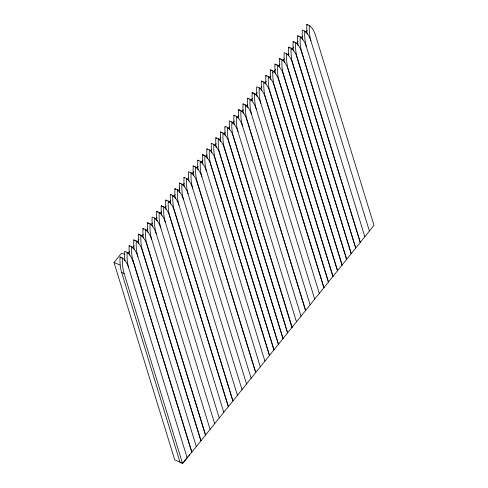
<?xml version="1.0" encoding="UTF-8"?>
<svg xmlns="http://www.w3.org/2000/svg" width="488" height="488" viewBox="0 0 488 488"><rect width="100%" height="100%" fill="white"/><g stroke="black" fill="none" stroke-linecap="round" stroke-linejoin="round"><path stroke-width="0.73" d="M172.764 196.841L172.746 198.268A51.313 25.175 -67.4 0 0 174.423 210.883L232.904 400.977L174.436 210.95A51.734 25.388 -67.4 0 0 169.556 202.252L168.238 201.08L165.755 200.043L165.688 202.929A51.252 25.144 -67.4 0 0 166.109 209.657M200.202 162.681L200.184 164.102A51.313 25.175 -67.4 0 0 201.861 176.723L260.311 366.848M224.938 127.758L224.919 129.18A51.313 25.175 -67.4 0 0 225.34 135.908M254.59 94.971L254.571 96.392A51.313 25.175 -67.4 0 0 256.249 109.013L314.705 299.132M272.774 72.328L272.755 73.749A51.313 25.175 -67.4 0 0 273.835 84.125L332.914 276.458M187.172 457.915L128.692 267.82A51.746 25.388 -67.4 0 0 123.83 259.177L122.512 258.006L120.03 256.975L119.963 259.86A51.313 25.175 -67.4 0 0 121.64 272.475L180.121 462.569L182.603 463.6L373.979 225.34L315.516 35.301A51.734 25.388 -67.4 0 0 310.636 26.602L309.319 25.431L306.836 24.4L306.769 27.285A51.313 25.175 -67.4 0 0 307.19 34.008M122.512 258.006L122.445 260.891A51.313 25.175 -67.4 0 0 124.123 273.512L182.603 463.6M124.952 260.897A51.313 25.175 -67.4 0 1 124.531 254.169L124.599 251.289L127.081 252.32L127.014 255.206A51.313 25.175 -67.4 0 0 128.692 267.82M137.848 256.505A51.734 25.388 -67.4 0 0 132.968 247.806L131.65 246.635L129.167 245.598L129.1 248.484A51.313 25.175 -67.4 0 0 129.521 255.212M131.65 246.635L131.583 249.514A51.313 25.175 -67.4 0 0 132.407 258.707L191.741 452.224M200.904 440.816L142.441 250.783A51.734 25.388 -67.4 0 0 137.561 242.085L136.243 240.913L133.761 239.882L133.694 242.762A51.313 25.175 -67.4 0 0 134.115 249.49M136.243 240.913L136.176 243.799A51.313 25.175 -67.4 0 0 137.854 256.413L196.31 446.538M143.307 238.046A51.313 25.175 -67.4 0 1 142.886 231.318L142.953 228.439L145.436 229.47L145.369 232.355A51.313 25.175 -67.4 0 0 147.047 244.97L205.527 435.064L147.059 245.037A51.734 25.388 -67.4 0 0 142.179 236.338L140.861 235.167L138.379 234.13L138.311 237.016A51.313 25.175 -67.4 0 0 138.732 243.744M140.861 235.167L140.794 238.046A51.313 25.175 -67.4 0 0 142.472 250.667L200.952 440.755M156.233 233.612L155.879 232.544A51.734 25.388 -67.4 0 0 151.353 224.913L150.036 223.742L147.553 222.711L147.486 225.596A51.313 25.175 -67.4 0 0 147.907 232.319M150.036 223.742L149.969 226.627A51.313 25.175 -67.4 0 0 151.646 239.248L210.096 429.373M152.463 226.645A51.313 25.175 -67.4 0 1 152.042 219.917L152.11 217.038L154.592 218.069L154.525 220.954A51.313 25.175 -67.4 0 0 155.886 232.465L214.683 423.663M165.347 222.266L164.993 221.198A51.734 25.388 -67.4 0 0 160.467 213.567L159.149 212.396L156.666 211.365L156.599 214.244A51.313 25.175 -67.4 0 0 157.02 220.972M159.149 212.396L159.082 215.281A51.313 25.175 -67.4 0 0 160.442 226.792L219.24 417.99M228.366 406.626L169.171 214.494A51.734 25.388 -67.4 0 0 165.023 207.894L163.712 206.723L161.223 205.686L161.156 208.571A51.313 25.175 -67.4 0 0 161.577 215.299M163.712 206.723L163.639 209.602A51.313 25.175 -67.4 0 0 164.999 221.119L223.797 412.311M168.238 201.08L168.171 203.96A51.252 25.144 -67.4 0 0 169.525 215.458L228.329 406.669M179.011 205.253L178.663 204.185A51.734 25.388 -67.4 0 0 174.131 196.554L172.813 195.383L170.33 194.352L170.263 197.231A51.313 25.175 -67.4 0 0 170.684 203.96M172.764 196.835L172.813 195.383M242.005 389.644L183.214 198.512A51.734 25.388 -67.4 0 0 178.687 190.881L177.37 189.71L174.887 188.679L174.82 191.558A51.313 25.175 -67.4 0 0 175.241 198.287M177.37 189.71L177.303 192.595A51.313 25.175 -67.4 0 0 178.663 204.112L237.461 395.304M246.556 383.977L187.758 192.858A51.734 25.388 -67.4 0 0 183.232 185.226L181.914 184.055L179.431 183.018L179.364 185.904A51.313 25.175 -67.4 0 0 179.785 192.632M181.914 184.055L181.847 186.934A51.313 25.175 -67.4 0 0 183.207 198.451L183.525 199.555M251.125 378.285L192.315 187.185A51.734 25.388 -67.4 0 0 187.788 179.554L186.471 178.382L183.988 177.351L183.915 180.231A51.313 25.175 -67.4 0 0 184.336 186.959M186.471 178.382L186.398 181.268A51.313 25.175 -67.4 0 0 187.764 192.784L188.081 193.889M188.905 181.274A51.313 25.175 -67.4 0 1 188.484 174.551L188.551 171.666L191.034 172.697L190.967 175.582A51.313 25.175 -67.4 0 0 192.327 187.099L192.644 188.203M201.849 176.815A51.734 25.388 -67.4 0 0 196.975 168.116L195.657 166.945L193.175 165.914L193.102 168.793A51.313 25.175 -67.4 0 0 193.523 175.521M195.657 166.945L195.584 169.83A51.313 25.175 -67.4 0 0 197.268 182.445L255.749 372.539M206.448 171.093A51.734 25.388 -67.4 0 0 201.568 162.394L200.251 161.223L197.768 160.186L197.701 163.071A51.313 25.175 -67.4 0 0 198.122 169.8M200.202 162.675L200.251 161.223M269.522 355.38L210.328 163.254A51.734 25.388 -67.4 0 0 206.186 156.648L204.869 155.477L202.386 154.446L202.313 157.325A51.313 25.175 -67.4 0 0 202.734 164.053M204.869 155.477L204.795 158.362A51.313 25.175 -67.4 0 0 206.479 170.977L264.911 361.126M273.994 349.823L214.793 157.691A51.734 25.388 -67.4 0 0 210.651 151.085L209.334 149.92L206.851 148.883L206.784 151.768A51.313 25.175 -67.4 0 0 207.205 158.49M209.334 149.92L209.267 152.799A51.313 25.175 -67.4 0 0 210.34 163.175L269.425 355.508M211.682 152.915A51.313 25.175 -67.4 0 1 211.261 146.186L211.334 143.301L213.817 144.338L213.75 147.217A51.313 25.175 -67.4 0 0 214.824 157.594L273.908 349.926M282.967 338.648L224.504 148.614A51.734 25.388 -67.4 0 0 219.624 139.916L218.307 138.744L215.824 137.714L215.757 140.593A51.313 25.175 -67.4 0 0 216.178 147.321M218.307 138.744L218.24 141.63A51.313 25.175 -67.4 0 0 219.313 152L278.398 344.339M287.615 332.859L228.421 140.727A51.734 25.388 -67.4 0 0 224.273 134.127L222.955 132.956L220.472 131.925L220.405 134.804A51.313 25.175 -67.4 0 0 220.826 141.532M222.955 132.956L222.888 135.841A51.313 25.175 -67.4 0 0 224.565 148.456L283.046 338.544M224.938 127.752L224.992 126.3L227.475 127.331L228.787 128.503A51.734 25.388 -67.4 0 1 232.52 134.121L292.129 327.235M227.475 127.331L227.402 130.217A51.313 25.175 -67.4 0 0 228.482 140.587L287.56 332.926M229.561 129.18A51.313 25.175 -67.4 0 1 229.293 123.738L229.36 120.859L231.843 121.89L231.776 124.776A51.313 25.175 -67.4 0 0 232.599 133.968L291.934 327.485M301.017 316.175L242.225 125.044A51.734 25.388 -67.4 0 0 237.699 117.413L236.381 116.242L233.898 115.211L233.831 118.09A51.313 25.175 -67.4 0 0 234.252 124.818M236.381 116.242L236.314 119.127A51.313 25.175 -67.4 0 0 237.674 130.638L296.472 321.836M305.586 310.49L246.769 119.383A51.734 25.388 -67.4 0 0 242.243 111.758L240.926 110.587L238.443 109.55L238.376 112.435A51.313 25.175 -67.4 0 0 238.644 117.876M240.926 110.587L240.859 113.466A51.313 25.175 -67.4 0 0 242.219 124.983L242.536 126.087M251.637 114.662L251.326 113.716A51.734 25.388 -67.4 0 0 246.8 106.085L245.482 104.914L243 103.883L242.926 106.762A51.313 25.175 -67.4 0 0 243.347 113.491M245.482 104.914L245.409 107.799A51.313 25.175 -67.4 0 0 246.775 119.31L305.567 310.508M256.243 109.098A51.734 25.388 -67.4 0 0 251.363 100.4L250.045 99.229L247.562 98.198L247.495 101.077A51.313 25.175 -67.4 0 0 247.916 107.805M250.045 99.229L249.978 102.114A51.313 25.175 -67.4 0 0 251.338 113.631L310.136 304.823M260.836 103.383A51.734 25.388 -67.4 0 0 255.956 94.684L254.638 93.513L252.156 92.476L252.089 95.361A51.313 25.175 -67.4 0 0 252.357 100.802M254.59 94.965L254.638 93.513M257.091 96.38A51.313 25.175 -67.4 0 1 256.67 89.658L256.737 86.772L259.219 87.809L259.152 90.689A51.313 25.175 -67.4 0 0 260.83 103.31L319.298 293.416M328.497 281.966L269.297 89.835A51.734 25.388 -67.4 0 0 265.155 83.228L263.837 82.057L261.354 81.026L261.287 83.912A51.313 25.175 -67.4 0 0 261.708 90.634M263.837 82.057L263.77 84.942A51.313 25.175 -67.4 0 0 265.448 97.563L323.928 287.652M332.962 276.403L273.768 84.272A51.734 25.388 -67.4 0 0 269.62 77.665L268.308 76.494L265.82 75.463L265.753 78.342A51.313 25.175 -67.4 0 0 266.021 83.79M268.308 76.494L268.235 79.379A51.313 25.175 -67.4 0 0 269.315 89.749L328.394 282.088M337.483 270.773L279.02 80.74A51.734 25.388 -67.4 0 0 274.14 72.041L272.829 70.87L270.346 69.833L270.273 72.718A51.313 25.175 -67.4 0 0 270.694 79.446M272.774 72.322L272.829 70.87M342.118 264.996L282.924 72.871A51.734 25.388 -67.4 0 0 278.782 66.264L277.465 65.093L274.982 64.062L274.909 66.941A51.313 25.175 -67.4 0 0 275.33 73.67M277.465 65.093L277.391 67.978A51.313 25.175 -67.4 0 0 279.075 80.593L337.556 270.688M346.59 259.439L288.127 69.4A51.734 25.388 -67.4 0 0 283.247 60.707L281.93 59.536L279.447 58.499L279.38 61.384A51.313 25.175 -67.4 0 0 279.648 66.825M281.93 59.536L281.863 62.415A51.313 25.175 -67.4 0 0 282.936 72.791L342.021 265.124M284.467 62.293A51.313 25.175 -67.4 0 1 284.046 55.565L284.12 52.686L286.602 53.717L286.529 56.602A51.313 25.175 -67.4 0 0 288.213 69.217L346.694 259.311M355.752 248.026L296.558 55.9A51.734 25.388 -67.4 0 0 292.41 49.294L291.092 48.123L288.609 47.092L288.542 49.971A51.313 25.175 -67.4 0 0 288.811 55.412M291.092 48.123L291.025 51.008A51.313 25.175 -67.4 0 0 292.105 61.378L351.183 253.717M298.046 45.39A51.313 25.175 -67.4 0 1 297.625 38.662L297.692 35.783L300.175 36.813L300.108 39.699A51.313 25.175 -67.4 0 0 301.785 52.32L360.266 242.408L301.798 52.381A51.734 25.388 -67.4 0 0 296.918 43.682L295.606 42.511L293.117 41.474L293.05 44.359A51.313 25.175 -67.4 0 0 293.471 51.087M295.606 42.511L295.533 45.39A51.313 25.175 -67.4 0 0 296.613 55.766L355.691 248.099M302.621 39.699A51.313 25.175 -67.4 0 1 302.2 32.97L302.267 30.085L304.75 31.122L304.683 34.001A51.313 25.175 -67.4 0 0 306.36 46.622L364.835 236.717M309.319 25.431L309.252 28.316A51.313 25.175 -67.4 0 0 310.929 40.937L369.41 231.025M181.365 462.642L174.741 459.885L114.021 262.526L121.585 253.113L124.897 254.492M127.99 253.382L129.424 251.607M132.278 248.044L134.182 245.671M137.043 242.115L138.946 239.742M141.807 236.186L143.234 234.405M146.095 230.848L147.522 229.067M150.859 224.913L152.286 223.138M155.623 218.984L157.051 217.209M159.905 213.646L161.339 211.865M164.669 207.717L166.103 205.936M168.958 202.38L170.385 200.599M173.722 196.451L175.149 194.669M178.01 191.113L179.913 188.74M182.774 185.178L184.202 183.403M187.063 179.84L188.49 178.065M191.827 173.911L193.73 171.538M196.591 167.982L198.018 166.201M201.349 162.046L202.782 160.271M205.637 156.709L207.071 154.934M210.401 150.78L211.353 149.596M214.689 145.442L216.117 143.661M218.978 140.105L220.881 137.732M223.742 134.176L225.169 132.394M228.03 128.838L229.458 127.057M232.312 123.501L234.222 121.128M237.076 117.571L238.986 115.198M241.841 111.636L243.274 109.861M246.129 106.299L247.556 104.523M250.893 100.369L252.32 98.588M255.657 94.44L257.084 92.659M259.945 89.103L261.849 86.73M264.709 83.167L266.137 81.392M268.998 77.83L270.425 76.055M273.756 71.901L275.665 69.528M278.52 65.972L279.953 64.19M282.808 60.634L284.236 58.853M287.572 54.705L288.524 53.515M291.861 49.367L293.764 46.994M296.625 43.432L298.052 41.657M300.913 38.095L302.34 36.319M305.677 32.165L307.104 30.384M182.689 463.191L187.886 456.719M188.832 455.542L189.777 454.365M114.021 262.526L119.987 265.008M121.64 272.475L124.123 273.512M306.836 24.4L307.727 25.162M304.75 31.122L306.067 32.293A51.746 25.388 -67.4 0 1 310.929 40.937M300.175 36.813L301.493 37.985A51.734 25.388 -67.4 0 1 306.373 46.683M297.692 35.783L298.363 36.344M293.117 41.474L294.008 42.242M288.609 47.092L289.28 47.653M286.602 53.717L287.92 54.888A51.734 25.388 -67.4 0 1 292.062 61.494L351.256 253.62M279.447 58.499L280.338 59.268M274.982 64.062L275.653 64.623M270.346 69.833L271.23 70.601M265.82 75.463L266.491 76.024M261.354 81.026L262.239 81.789M259.219 87.809L260.537 88.981A51.734 25.388 -67.4 0 1 265.417 97.673L323.88 287.713M252.156 92.476L252.827 93.037M247.562 98.198L248.233 98.759M243 103.883L243.884 104.645M238.443 109.55L239.114 110.111M233.898 115.211L234.789 115.973M231.843 121.89L233.16 123.061A51.734 25.388 -67.4 0 1 237.686 130.692L238.04 131.76M220.472 131.925L221.143 132.48M215.824 137.714L216.495 138.275M213.817 144.338L215.135 145.509A51.734 25.388 -67.4 0 1 219.277 152.11L278.471 344.241M206.851 148.883L207.742 149.651M202.386 154.446L203.057 155.007M197.768 160.186L198.439 160.747M193.175 165.914L194.059 166.676M191.034 172.697L192.351 173.868A51.734 25.388 -67.4 0 1 197.231 182.567L255.694 372.606M183.988 177.351L184.659 177.913M179.431 183.018L180.322 183.787M174.887 188.679L175.778 189.442M170.33 194.352L171.001 194.907M165.755 200.043L166.646 200.812M161.223 205.686L161.894 206.247M156.666 211.365L157.557 212.127M154.592 218.069L155.91 219.24A51.734 25.388 -67.4 0 1 160.436 226.871L160.79 227.939M147.553 222.711L148.224 223.272M145.436 229.47L146.754 230.641A51.734 25.388 -67.4 0 1 151.634 239.34M142.953 228.439L143.838 229.201M138.379 234.13L139.269 234.899M133.761 239.882L134.981 240.962M129.167 245.598L129.838 246.159M127.081 252.32L128.399 253.492A51.746 25.388 -67.4 0 1 133.261 262.135M120.03 256.975L121.25 258.054M289.5 47.855L289.829 48.172M275.866 64.825L276.202 65.142M253.046 93.245L253.376 93.556M239.334 110.319L239.663 110.63M203.27 155.208L203.606 155.526M162.114 206.454L162.443 206.766M148.444 223.474L148.773 223.791M132.413 258.744L191.882 452.047"/></g></svg>
